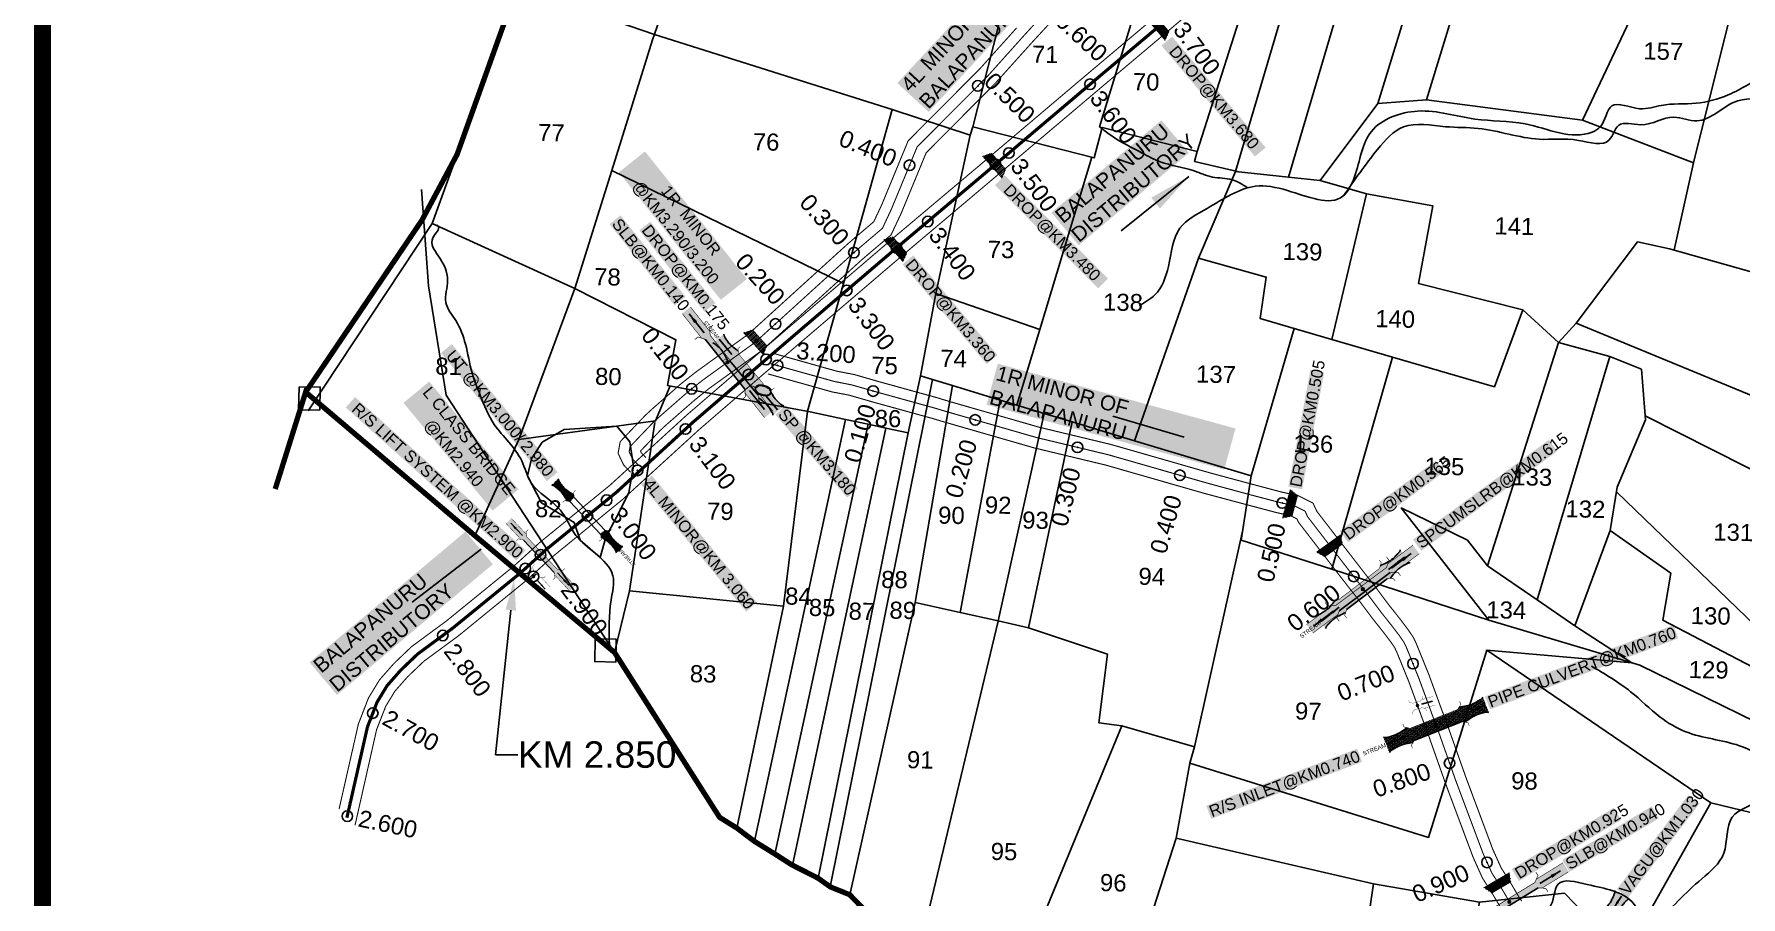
# Model space of a CAD drawing. Header units: millimetres. Extents: x 191939 to 221722, y 1607077 to 1617110.
# Drawn here: x 191939 to 193548, y 1612667 to 1613480 of the extents above; entities that cross this region are included whole.
import ezdxf
from ezdxf import colors
from ezdxf.entities.mleader import LeaderData, LeaderLine
from ezdxf.enums import TextEntityAlignment as Align
from ezdxf.math import Vec2, Vec3

# ---------------------------------------------------------------- set-up
doc = ezdxf.new("R2010")
doc.units = ezdxf.units.MM
doc.header["$LTSCALE"] = 15
doc.header["$PDMODE"] = 32
doc.header["$PDSIZE"] = 10
doc.linetypes.add('ACAD_ISO02W100', pattern=[15, 12, -3])
doc.linetypes.add('HIDDEN2', pattern=[0.1875, 0.125, -0.0625])
for name, color, linetype in [('BOUNDRY STONES', 240, 'Continuous'), ('CANAL1', 7, 'Continuous'), ('CS', 134, 'Continuous'), ('CSMark', 72, 'Continuous'), ('PAPER SIZE', 5, 'Continuous'), ('PLOTS', 7, 'Continuous'), ('PLOTS NO', 7, 'Continuous'), ('ROADS', 1, 'Continuous'), ('STREAMS', 4, 'Continuous'), ('STRUCTURE', 5, 'Continuous'), ('text2', 7, 'Continuous'), ('VILLAGE BOUNDRY', 5, 'Continuous'), ('VILLAGE STONES', 240, 'Continuous')]:
    doc.layers.add(name, color=color, linetype=linetype)
doc.styles.get("Standard").update_dxf_attribs({"font": 'arial.ttf'})
doc.dimstyles.get("Standard").update_dxf_attribs({"dimtxt": 0.18, "dimasz": 0.18, "dimexe": 0.18, "dimexo": 0.0625, "dimgap": 0.09, "dimtad": 0, "dimtih": 1, "dimtoh": 1, "dimdec": 4, "dimzin": 0, "dimdsep": 46, "dimtxsty": 'Standard', "dimcen": 0.09, "dimadec": 0, "dimazin": 0, "dimtfac": 1, "dimtdec": 4, "dimtofl": 0, "dimtmove": 0, "dimatfit": 3, "dimfxl": 1, "dimtolj": 1, "dimtzin": 0, "dimarcsym": 0})

# ---------------------------------------------------------------- blocks, each defined once
blk = doc.blocks.new('DROP')
h = blk.add_hatch()
h.set_pattern_fill('ANSI31', color=1, scale=10, angle=45)
h.set_pattern_definition([(90, (-324.4107, -25.7687), (-1.25, 0), [])])
h.paths.add_polyline_path([(-9.9, -4.3), (-13.8, 4.1), (13.8, 4.1), (10.2, -4.3)])
at = {"layer": 'STRUCTURE', "color": 5, "const_width": 0.49}
blk.add_lwpolyline([(-9.9, -4.3), (-13.8, 4.1), (13.8, 4.1), (10.2, -4.3), (-9.9, -4.3)], dxfattribs=at)
at = {"layer": 'STRUCTURE', "color": 5}
blk.add_circle((0, 0), 1.33, dxfattribs=at)
blk = doc.blocks.new('OT')
at = {"layer": 'STRUCTURE', "color": 190}
for points, const_width in [([(769751.4, 1706595.8), (769729.4, 1706595.8)], 0.5), ([(769751.4, 1706579), (769729.4, 1706579)], 0.5), ([(769775.2, 1706601.8), (769775.2, 1706597.8), (769769.2, 1706593.8), (769761.8, 1706593.8), (769754.4, 1706593.8), (769748.4, 1706597.8), (769748.4, 1706601.8)], 0.5), ([(769748.4, 1706573), (769748.4, 1706577), (769754.4, 1706581), (769761.8, 1706581), (769761.8, 1706581), (769761.8, 1706581), (769769.2, 1706581), (769775.2, 1706577), (769775.2, 1706573)], 0.5), ([(769761.8, 1706593.8), (769761.8, 1706581)], 2.5)]:
    blk.add_lwpolyline(points, dxfattribs=dict(at, const_width=const_width))
at = {"layer": 'STRUCTURE', "color": 0}
blk.add_circle((769761.8, 1706587.4), 1.87, dxfattribs=at)
blk.add_leader([(769732.6, 1706587.4), (769753.8, 1706587.4)], dimstyle='Standard', override={"dimasz": 10, "dimgap": 0.09, "dimtad": 0}, dxfattribs=at)
blk = doc.blocks.new('SLB')
at = {"layer": 'STRUCTURE'}
h = blk.add_hatch(dxfattribs=at)
h.set_pattern_fill('DOTS', color=6, scale=20, angle=320.3722, style=0)
h.set_pattern_definition([(320.372247934, (-159.4327, -72.9564), (1.2786241598, 0.5641323054), [0, -1.25])])
h.paths.add_polyline_path([(769699.5, 1706871.1), (769699.5, 1706861.1), (769729.1, 1706861.1), (769732.1, 1706863.1), (769792.1, 1706863.1), (769795.1, 1706861.1), (769824.7, 1706861.1), (769824.7, 1706871.1), (769795.1, 1706871.1), (769792.1, 1706869.1), (769732.1, 1706869.1), (769729.1, 1706871.1)])
at = {"layer": 'STRUCTURE', "color": 6, "linetype": 'ACAD_ISO02W100', "ltscale": 0.5, "const_width": 0.5}
for points in [[(769699.5, 1706871.1), (769729.1, 1706871.1)], [(769795.1, 1706871.1), (769824.7, 1706871.1)], [(769699.5, 1706861.1), (769729.1, 1706861.1)], [(769795.1, 1706861.1), (769824.7, 1706861.1)]]:
    blk.add_lwpolyline(points, dxfattribs=at)
at = {"layer": 'STRUCTURE', "color": 6, "const_width": 0.628}
for points in [[(769726.1, 1706877.1), (769726.1, 1706873.1), (769732.1, 1706869.1), (769792.1, 1706869.1), (769798.1, 1706873.1), (769798.1, 1706877.1)], [(769726.1, 1706855.1), (769726.1, 1706859.1), (769732.1, 1706863.1), (769792.1, 1706863.1), (769798.1, 1706859.1), (769798.1, 1706855.1)]]:
    blk.add_lwpolyline(points, dxfattribs=at)
at = {"layer": 'STRUCTURE', "color": 6}
blk.add_lwpolyline([(769732.1, 1706863.1), (769792.1, 1706863.1)], dxfattribs=at)
blk.add_lwpolyline([(769732.1, 1706863.1), (769792.1, 1706863.1)], dxfattribs=at)
at = {"layer": 'STRUCTURE', "color": 0}
blk.add_circle((769762.1, 1706866.1), 1.24, dxfattribs=at)
for points in [[(769703.8, 1706866), (769726.7, 1706866)], [(769818.6, 1706865.8), (769795.7, 1706865.8)]]:
    blk.add_leader(points, dimstyle='Standard', override={"dimasz": 10, "dimgap": 0.09, "dimtad": 0}, dxfattribs=at)
blk = doc.blocks.new('UT')
at = {"layer": 'STRUCTURE'}
h = blk.add_hatch(dxfattribs=at)
h.set_pattern_fill('DASH', color=150, scale=8, angle=-39.6278, style=0)
h.set_pattern_definition([(320.372247933, (-4370.464, -6260.8811), (1.40800153113, 0.132407282), [1, -1])])
h.paths.add_polyline_path([(765163, 1700681.9), (765165.6, 1700680.6), (765167.2, 1700680.3), (765169.1, 1700680), (765172.4, 1700679.6), (765176.4, 1700679.3), (765179.5, 1700679.5), (765183.1, 1700679.9), (765187.7, 1700680.9), (765188.9, 1700681.2), (765193.1, 1700682.2), (765196.1, 1700680.2), (765196.1, 1700672.2), (765193.1, 1700670.2), (765190.5, 1700670.8), (765188.1, 1700671.3), (765185.5, 1700671.8), (765183.6, 1700672.1), (765181, 1700672.5), (765180.3, 1700672.5), (765178.5, 1700672.6), (765176.7, 1700672.6), (765174.6, 1700672.5), (765172.5, 1700672.3), (765170.4, 1700672), (765168.5, 1700671.7), (765166.1, 1700671.2), (765165, 1700670.8), (765163, 1700669.7)])
h.paths.add_polyline_path([(765259.1, 1700682.2), (765256.1, 1700680.2), (765256.1, 1700672.2), (765259.1, 1700670.2), (765261.9, 1700671), (765264.4, 1700671.6), (765266.4, 1700672), (765269.1, 1700672.5), (765272.7, 1700673), (765276.1, 1700673.1), (765278.6, 1700672.9), (765281.2, 1700672.7), (765283.9, 1700672.3), (765286.4, 1700671.9), (765288, 1700671.3), (765289.2, 1700670.6), (765289.1, 1700682.7), (765287.6, 1700681.8), (765285.7, 1700681.2), (765283, 1700680.7), (765281.2, 1700680.4), (765276.7, 1700679.9), (765272.7, 1700679.9), (765268.7, 1700680.3), (765264.8, 1700681), (765261.2, 1700681.7)])
at = {"layer": 'STRUCTURE', "color": 150, "const_width": 0.628}
for points in [[(765190.1, 1700688.2), (765190.1, 1700684.2), (765196.1, 1700680.2), (765256.1, 1700680.2), (765262.1, 1700684.2), (765262.1, 1700688.2)], [(765190.1, 1700664.2), (765190.1, 1700668.2), (765196.1, 1700672.2), (765256.1, 1700672.2), (765262.1, 1700668.2), (765262.1, 1700664.2)]]:
    blk.add_lwpolyline(points, dxfattribs=at)
at = {"layer": 'STRUCTURE', "color": 150}
for points in [[(765196.1, 1700680.2), (765256.1, 1700680.2)], [(765196.1, 1700672.2), (765256.1, 1700672.2)], [(765196.1, 1700672.2), (765256.1, 1700672.2)]]:
    blk.add_lwpolyline(points, dxfattribs=at)
at = {"layer": 'STRUCTURE', "color": 0}
blk.add_circle((765226.1, 1700676.2), 1.89, dxfattribs=at)
at = {"layer": 'STRUCTURE', "color": 150}
for points in [[(765163, 1700681.9), (765164.4, 1700681.1), (765167.9, 1700680.2), (765171.2, 1700679.8), (765176.1, 1700679.4), (765184.7, 1700680.3), (765193.1, 1700682.2)], [(765289.1, 1700682.7), (765287.8, 1700681.9), (765284.3, 1700680.9), (765280.9, 1700680.4), (765276.1, 1700679.8), (765267.4, 1700680.5), (765259.1, 1700682.2)], [(765289.2, 1700670.6), (765287.8, 1700671.4), (765284.2, 1700672.3), (765280.9, 1700672.7), (765276.1, 1700673.1), (765267.4, 1700672.2), (765259.1, 1700670.2)], [(765163, 1700669.7), (765164.3, 1700670.6), (765167.8, 1700671.6), (765171.2, 1700672.1), (765176, 1700672.6), (765184.7, 1700672), (765193.1, 1700670.2)]]:
    blk.add_spline(points, degree=3, dxfattribs=at)
at = {"layer": 'STRUCTURE', "color": 0}
blk.add_text('STREAM', height=5, dxfattribs=at).set_placement((765148.2, 1700675.8), align=Align.MIDDLE_CENTER)
for points in [[(765190.9, 1700676), (765164.2, 1700675.8)], [(765289.3, 1700676.7), (765265.4, 1700676.4)]]:
    blk.add_leader(points, dimstyle='Standard', override={"dimasz": 10, "dimgap": 0.09, "dimtad": 0}, dxfattribs=at)
blk = doc.blocks.new('SP')
at = {"layer": 'STRUCTURE'}
h = blk.add_hatch(dxfattribs=at)
h.set_pattern_fill('DASH', color=256, scale=8, style=0)
h.set_pattern_definition([(0, (0, 0), (1, 1), [1, -1])])
edge = h.paths.add_edge_path()
edge.add_spline(control_points=[(769825.7, 1706742.1), (769825.3, 1706741.8), (769823.8, 1706740.8), (769820.9, 1706740.3), (769817, 1706739.7), (769811.4, 1706738.9), (769804, 1706739.7), (769798.4, 1706741), (769795.6, 1706741.6)], knot_values=[0, 0, 0, 0, 1.613557, 5.24513, 8.624976, 13.470124, 22.190216, 30.746377, 30.746377, 30.746377, 30.746377], degree=3, periodic=0)
edge.add_line((769795.6, 1706741.6), (769792.6, 1706739.6))
edge.add_line((769792.6, 1706739.6), (769732.6, 1706739.6))
edge.add_line((769732.6, 1706739.6), (769729.6, 1706741.6))
edge.add_spline(control_points=[(769729.6, 1706741.6), (769726.9, 1706740.9), (769721.3, 1706739.5), (769713.9, 1706738.5), (769708.3, 1706739.1), (769704.4, 1706739.6), (769701.5, 1706740), (769700, 1706741), (769699.5, 1706741.3)], knot_values=[0, 0, 0, 0, 8.556161, 17.276253, 22.121402, 25.501247, 29.13282, 30.746377, 30.746377, 30.746377, 30.746377], degree=3, periodic=0)
edge.add_line((769699.5, 1706741.3), (769699.5, 1706722.1))
edge.add_spline(control_points=[(769699.5, 1706722.1), (769700, 1706722.4), (769701.4, 1706723.4), (769704.3, 1706724), (769708.2, 1706724.5), (769713.8, 1706725.3), (769721.2, 1706724.5), (769726.8, 1706723.3), (769729.6, 1706722.6)], knot_values=[0, 0, 0, 0, 1.613557, 5.24513, 8.624976, 13.470124, 22.190216, 30.746377, 30.746377, 30.746377, 30.746377], degree=3, periodic=0)
edge.add_line((769729.6, 1706722.6), (769732.6, 1706724.6))
edge.add_line((769732.6, 1706724.6), (769792.6, 1706724.6))
edge.add_line((769792.6, 1706724.6), (769795.6, 1706722.6))
edge.add_spline(control_points=[(769795.6, 1706722.6), (769798.4, 1706723.3), (769803.9, 1706724.8), (769811.3, 1706725.8), (769817, 1706725.1), (769820.9, 1706724.7), (769823.8, 1706724.2), (769825.2, 1706723.3), (769825.7, 1706723)], knot_values=[0, 0, 0, 0, 8.556161, 17.276253, 22.121402, 25.501247, 29.13282, 30.746377, 30.746377, 30.746377, 30.746377], degree=3, periodic=0)
edge.add_line((769825.7, 1706723), (769825.7, 1706742.1))
h.paths.add_polyline_path([(769764.2, 1706732.1, -1), (769761.1, 1706732.1, -1)], flags=0)
h.paths.add_polyline_path([(769761.1, 1706732.1, 1), (769764.2, 1706732.1, 1)], flags=16)
at = {"layer": 'STRUCTURE', "const_width": 0.628}
for points in [[(769726.6, 1706747.6), (769726.6, 1706743.6), (769732.6, 1706739.6), (769792.6, 1706739.6), (769798.6, 1706743.6), (769798.6, 1706747.6)], [(769726.6, 1706716.6), (769726.6, 1706720.6), (769732.6, 1706724.6), (769792.6, 1706724.6), (769798.6, 1706720.6), (769798.6, 1706716.6)]]:
    blk.add_lwpolyline(points, dxfattribs=at)
at = {"layer": 'STRUCTURE', "color": 3}
blk.add_lwpolyline([(769732.6, 1706724.6), (769792.6, 1706724.6)], dxfattribs=at)
blk.add_lwpolyline([(769732.6, 1706724.6), (769792.6, 1706724.6)], dxfattribs=at)
at = {"layer": 'STRUCTURE', "color": 0}
blk.add_circle((769762.6, 1706732.1), 1.55, dxfattribs=at)
at = {"layer": 'STRUCTURE'}
for points in [[(769699.5, 1706741.3), (769700.9, 1706740.5), (769704.4, 1706739.6), (769707.8, 1706739.2), (769712.6, 1706738.8), (769721.3, 1706739.7), (769729.6, 1706741.6)], [(769699.5, 1706722.1), (769700.9, 1706723), (769704.4, 1706724), (769707.7, 1706724.5), (769712.5, 1706725), (769721.2, 1706724.4), (769729.6, 1706722.6)], [(769825.7, 1706742.1), (769824.3, 1706741.3), (769820.8, 1706740.3), (769817.5, 1706739.8), (769812.7, 1706739.2), (769804, 1706739.9), (769795.6, 1706741.6)], [(769825.7, 1706723), (769824.3, 1706723.8), (769820.8, 1706724.7), (769817.4, 1706725.1), (769812.6, 1706725.5), (769803.9, 1706724.6), (769795.6, 1706722.6)]]:
    blk.add_spline(points, degree=3, dxfattribs=at)
at = {"layer": 'STRUCTURE', "color": 0}
blk.add_text('STREAM', height=5, dxfattribs=at).set_placement((769684.3, 1706732.1), align=Align.MIDDLE_CENTER)
for points in [[(769727.4, 1706732.1), (769700.8, 1706732.1)], [(769824.4, 1706732.1), (769800.5, 1706732.1)]]:
    blk.add_leader(points, dimstyle='Standard', override={"dimasz": 10, "dimgap": 0.09, "dimtad": 0}, dxfattribs=at)

msp = doc.modelspace()

# ---------------------------------------------------------------- linework, layer by layer
at = {"layer": 'BOUNDRY STONES'}
for points in [[(192188.9, 1613147.9), (192208.8, 1613147.5), (192208.4, 1613125.9), (192188.5, 1613126.2)], [(192468.2, 1612910.2), (192488, 1612909.8), (192487.6, 1612888.2), (192467.7, 1612888.6)]]:
    msp.add_lwpolyline(points, close=True, dxfattribs=at)
at = {"layer": 'CANAL1', "color": 1, "linetype": 'HIDDEN2', "ltscale": 4, "const_width": 1}
for points in [[(192944.1, 1613556.9), (192872.9, 1613479.6), (192838.4, 1613441.1), (192771.7, 1613374.1), (192747.5, 1613315.6), (192739, 1613297.3), (192713.1, 1613275.3), (192619, 1613189.8), (192569.8, 1613154.3), (192555.7, 1613143.2), (192527.8, 1613118.8), (192522.3, 1613113.7), (192501, 1613091.4), (192500.1, 1613086.5), (192503.3, 1613079.8), (192508.7, 1613074.1)], [(192633.6, 1613169.6), (192647.5, 1613165.7), (192693.7, 1613152.8), (192710, 1613149.6), (192732.8, 1613143.1), (192788.4, 1613127.7), (192799.4, 1613124.4), (192884.5, 1613099.9), (192952, 1613083.7), (193044.8, 1613057.1), (193083.9, 1613046.5), (193112.7, 1613038.9), (193127.3, 1613035.7), (193137.3, 1613030.7), (193139.9, 1613025.2), (193178.5, 1612975.1), (193189.1, 1612961.6), (193195.1, 1612954.1), (193198.7, 1612949.1), (193209.1, 1612935.2), (193218.5, 1612923.4), (193226.4, 1612913.1), (193230.5, 1612907.1), (193233.1, 1612901.8), (193244.7, 1612873), (193251.7, 1612854), (193256.9, 1612839.6), (193261.2, 1612828.4), (193279.5, 1612776.5), (193305.2, 1612707.9), (193313.6, 1612689.2), (193321, 1612677.7), (193330.6, 1612661.4)]]:
    msp.add_lwpolyline(points, dxfattribs=at)
at = {"layer": 'CANAL1', "color": 200, "const_width": 1}
for points in [[(192951, 1613549.6), (192880.3, 1613472.9), (192845.6, 1613434.3), (192780.2, 1613368.5), (192756.7, 1613311.6), (192747.1, 1613291.1), (192719.7, 1613267.8), (192625.3, 1613182.1), (192575.8, 1613146.4), (192562.1, 1613135.5), (192534.5, 1613111.4), (192529.4, 1613106.6), (192510.8, 1613087.2), (192511.6, 1613085.6), (192515.9, 1613081.1)], [(192226.6, 1612749.5), (192244.8, 1612829.7), (192254.4, 1612854.5), (192264.8, 1612871.5), (192278.2, 1612886.7), (192294.9, 1612902.7), (192328, 1612927.1), (192391.5, 1612978.8), (192416.1, 1613001.2), (192482.3, 1613055.2), (192554.4, 1613121.1), (192608.7, 1613167.9), (192675.8, 1613225.3), (192747.5, 1613286.7), (192827.4, 1613354), (192935.7, 1613445.7), (193037.3, 1613531.3)], [(192241.6, 1612734.3), (192242.4, 1612737.5), (192262, 1612824.5), (192270.6, 1612846.5), (192279.3, 1612860.8), (192291.2, 1612874.3), (192306.5, 1612888.9), (192339.1, 1612912.9), (192403.2, 1612965.2), (192427.8, 1612987.5), (192494, 1613041.6), (192566.3, 1613107.6), (192620.4, 1613154.3), (192687.5, 1613211.6), (192759.2, 1613272.9), (192839, 1613340.3), (192947.3, 1613431.9), (193048.9, 1613517.6)], [(192865.5, 1613486.3), (192831.1, 1613448), (192763.2, 1613379.8), (192738.4, 1613319.7), (192730.8, 1613303.5), (192706.5, 1613282.8), (192612.7, 1613197.6), (192563.8, 1613162.3), (192549.3, 1613150.9), (192521.1, 1613126.2), (192515.3, 1613120.8), (192491.7, 1613096.1), (192489.7, 1613085.1), (192494.9, 1613074.1), (192501.5, 1613067.2)], [(192636.3, 1613179.3), (192650.2, 1613175.4), (192696, 1613162.5), (192712.3, 1613159.4), (192735.5, 1613152.7), (192791.2, 1613137.3), (192802.3, 1613133.9), (192887.1, 1613109.6), (192954.5, 1613093.4), (193047.5, 1613066.7), (193086.5, 1613056.2), (193115.1, 1613048.6), (193130.7, 1613045.2), (193144.9, 1613038.1), (193148.5, 1613030.4), (193186.4, 1612981.3), (193196.9, 1612967.8), (193203.1, 1612960.1), (193206.8, 1612955), (193217, 1612941.4), (193226.4, 1612929.6), (193234.5, 1612918.9), (193239.1, 1612912.1), (193242.2, 1612905.9), (193254.1, 1612876.6), (193261.1, 1612857.4), (193266.3, 1612843.1), (193270.6, 1612831.9), (193288.9, 1612780), (193314.4, 1612711.7), (193322.4, 1612694), (193329.5, 1612682.9), (193339.1, 1612666.7), (193341.7, 1612662.8)], [(192630.9, 1613160), (192644.8, 1613156.1), (192691.4, 1613143), (192707.6, 1613139.9), (192730.1, 1613133.4), (192785.6, 1613118.1), (192796.6, 1613114.8), (192882, 1613090.2), (192949.4, 1613074), (193042.1, 1613047.4), (193081.4, 1613036.9), (193110.4, 1613029.2), (193124, 1613026.2), (193129.7, 1613023.3), (193131.3, 1613020), (193170.6, 1612969), (193181.2, 1612955.4), (193187.1, 1612948), (193190.7, 1612943.1), (193201.2, 1612929.1), (193210.6, 1612917.3), (193218.3, 1612907.2), (193221.8, 1612902.1), (193223.9, 1612897.7), (193235.4, 1612869.4), (193242.3, 1612850.6), (193247.5, 1612836.1), (193251.8, 1612824.9), (193270.1, 1612773.1), (193295.9, 1612704.1), (193304.7, 1612684.5), (193312.5, 1612672.4), (193322.2, 1612656.1)]]:
    msp.add_lwpolyline(points, dxfattribs=at)
at = {"layer": 'CANAL1', "color": 3, "linetype": 'HIDDEN2', "ltscale": 4, "true_color": 0x00ff00, "const_width": 3}
msp.add_lwpolyline([(192234, 1612741.4), (192253.4, 1612827.1), (192262.5, 1612850.5), (192272, 1612866.1), (192284.7, 1612880.5), (192300.7, 1612895.8), (192333.5, 1612920), (192397.3, 1612972), (192416.5, 1612989.4), (192422, 1612994.4), (192488.2, 1613048.4), (192560.3, 1613114.4), (192614.6, 1613161.1), (192681.6, 1613218.5), (192753.4, 1613279.8), (192833.2, 1613347.1), (192941.5, 1613438.8), (193043.1, 1613524.4)], dxfattribs=at)
at = {"layer": 'CANAL1', "color": 3, "linetype": 'HIDDEN2', "ltscale": 4, "const_width": 1.5}
msp.add_lwpolyline([(192234.1, 1612741.8), (192253.4, 1612827.1), (192262.5, 1612850.5), (192272, 1612866.1), (192284.7, 1612880.5), (192300.7, 1612895.8), (192333.5, 1612920), (192397.3, 1612972), (192416.5, 1612989.4), (192422, 1612994.4), (192488.2, 1613048.4), (192560.3, 1613114.4), (192614.6, 1613161.1), (192681.6, 1613218.5), (192753.4, 1613279.8), (192833.2, 1613347.1), (192941.5, 1613438.8), (193043.1, 1613524.4)], dxfattribs=at)
at = {"layer": 'CS'}
for p in [(192828.9, 1613431.6), (192764.5, 1613356.7), (192712.1, 1613274.4), (192638.1, 1613207.1), (192559.1, 1613145.9), (192730.2, 1613143.8), (192826.4, 1613116.6), (192922.9, 1613090.7), (193019.4, 1613064.4), (193115.9, 1613038.2), (193183.3, 1612969), (193239.2, 1612886.7), (193273.7, 1612792.9), (193309, 1612699.3)]:
    msp.add_point(p, dxfattribs=at)
at = {"layer": 'PAPER SIZE', "color": 5, "const_width": 16}
msp.add_lwpolyline([(191947.1, 1616708.1), (198356.8, 1616708.1), (198356.8, 1610298.2), (191947.1, 1610298.2)], close=True, dxfattribs=at)
at = {"layer": 'PLOTS'}
for points in [[(192354.7, 1613007.4), (192396, 1613098.2), (192448.9, 1613240.4), (192483.8, 1613351.9), (192522.3, 1613475), (192568.1, 1613606.2), (192578.7, 1613602.4), (192686.5, 1613873.9)], [(192976.7, 1613097), (193036.9, 1613269), (193071.9, 1613350.8), (193123.8, 1613526.5), (193139.3, 1613521.9), (193206.4, 1613746.5), (193234.4, 1613740.4), (193299.8, 1613719.7), (193343.4, 1613717.7), (193411.4, 1613702.1), (193465.6, 1613689.7), (193681.9, 1613630), (193739.8, 1613606.4), (193793.8, 1613555.9), (193799.1, 1613537.9), (193850.4, 1613521.7), (193888.4, 1613509.8), (194063, 1613437), (194167, 1613394.8), (194178.1, 1613388.3), (194266.2, 1613347.5), (194364.9, 1613357.6), (194410.9, 1613355.3), (194410.4, 1613403.4)], [(193151.8, 1613342.4), (193206.1, 1613414.9), (193299.8, 1613719.7)], [(193343.4, 1613717.7), (193303.1, 1613586), (193251.8, 1613418.3), (193206.1, 1613414.9)], [(192943.7, 1613393), (192995.7, 1613563.8)], [(193503.6, 1613359), (193398.9, 1613399.4), (193471.2, 1613552.4)], [(193088.9, 1613536.7), (193035.6, 1613369.6)], [(193545.2, 1613525.6), (193503.6, 1613359), (193485.3, 1613276.9)], [(192394.5, 1613524.8), (192524, 1613480.1), (192748.2, 1613409.4), (192821.7, 1613385.2), (192824.2, 1613393), (192938.7, 1613363.8), (192946, 1613392.4), (193035.6, 1613369.6), (193033.2, 1613360.3), (193075.1, 1613350.4)], [(193171.2, 1613512.5), (193121.9, 1613345.6)], [(192853.5, 1613508), (192824.2, 1613393)], [(193251.8, 1613418.3), (193398.9, 1613399.4)], [(192748.2, 1613409.4), (192702.2, 1613245.3), (192668.4, 1613124.7), (192645.7, 1612941), (192601.6, 1612731.7)], [(192821.7, 1613385.2), (192789.4, 1613235.8), (192774.7, 1613158.1)], [(193625, 1612801.1), (193453.1, 1612885.2), (193310.8, 1612927.8), (193162.7, 1612975.7), (193077.3, 1613003.3), (193086.6, 1613063.8), (192976.7, 1613097), (192917.7, 1613114.8), (192891.5, 1613122.7), (192865.7, 1613130.6), (192850.1, 1613135.3), (192804.9, 1613148.9), (192786.2, 1613154.6), (192774.7, 1613158.1), (192763.2, 1613104.4), (192742.3, 1613108.9), (192725.4, 1613112.5), (192704, 1613117.1), (192670.8, 1613124.2), (192536.3, 1613149.1), (192544.3, 1613192.2), (192448.9, 1613240.4), (192314.3, 1613301.9), (192337.9, 1613366.9)], [(192702.2, 1613245.3), (192483.8, 1613351.9)], [(192865.7, 1613130.6), (192887.2, 1613201.7), (192936.4, 1613364.4)], [(193071.9, 1613350.8), (193121.8, 1613345.6), (193151.8, 1613342.4), (193178.9, 1613334.6), (193195.4, 1613329.9), (193258, 1613318.4), (193244.5, 1613245.2), (193342.9, 1613220.5), (193376.3, 1613189.6), (193393.1, 1613207.7), (193451, 1613284.6), (193481.2, 1613277.9), (193673.1, 1613223.9), (193734.3, 1613206.7), (193745.4, 1613178.7), (193812.6, 1613181.9), (193862.5, 1613179.7), (193905.4, 1613260.2), (193995.3, 1613238.6), (193980.3, 1613145.6), (194131.2, 1613097.6)], [(193195.4, 1613329.9), (193162.8, 1613192.5)], [(193086.6, 1613063.8), (193127.1, 1613202.9), (193095.2, 1613212.2), (193100.8, 1613251.2), (193036.9, 1613269)], [(192887.2, 1613201.7), (192789.4, 1613235.8)], [(193127.1, 1613202.9), (193162.8, 1613192.5), (193220, 1613175.8), (193315.9, 1613147.9), (193342.9, 1613220.5)], [(193393.1, 1613207.7), (193604.8, 1613120.4), (193809.1, 1613000), (193903.5, 1612916.6), (193918.5, 1612854.9), (193990.2, 1612845.7), (194000.7, 1612798.3), (194033.2, 1612790), (194076.6, 1612783.6), (194125.4, 1612822.3)], [(193425, 1613012.3), (193431.8, 1613053.3), (193458.5, 1613116.7), (193454.5, 1613164.3), (193424.9, 1613176.3), (193376.3, 1613189.6), (193309.3, 1612979.1)], [(193220, 1613175.8), (193162.7, 1612975.7)], [(193356.2, 1612946.9), (193424.9, 1613176.3)], [(192538.7, 1613148.6), (192525, 1613115.7), (192396, 1613098.2)], [(192786.2, 1613154.6), (192689.8, 1612676.2)], [(192708.1, 1612668.8), (192769.8, 1612944.5), (192804.9, 1613148.9)], [(192850.1, 1613135.3), (192812.1, 1612935)], [(192524.3, 1613114), (192500.4, 1612955.5), (192486.4, 1612897.2)], [(192704, 1613117.1), (192618.2, 1612719.2)], [(192637.6, 1612707.2), (192725.4, 1613112.5)], [(192742.3, 1613108.9), (192654, 1612696.7)], [(192848, 1612927), (192891.5, 1613122.7)], [(192917.7, 1613114.8), (192876.6, 1612920.6)], [(193431, 1613048.9), (193562.6, 1612922), (193622.1, 1612983.7), (193616.7, 1613040.4), (193458.2, 1613120.4)], [(192678.3, 1612684.4), (192763.2, 1613104.4)], [(193310.8, 1612927.8), (193228.1, 1613033.6), (193290.5, 1613003.1), (193309.3, 1612979.1), (193356.2, 1612946.9), (193391.7, 1612922.4), (193445.6, 1612887.5)], [(193033.3, 1612808.4), (193078.8, 1613013)], [(193641.5, 1612852), (193559.7, 1612883.4), (193474.9, 1612927.8), (193482.2, 1612972.1), (193425, 1613012.3), (193391.7, 1612922.4)], [(192500.4, 1612955.5), (192645.7, 1612941)], [(192769.8, 1612944.5), (192812.1, 1612935), (192848, 1612927), (192876.6, 1612920.6), (192951.1, 1612895.8), (192943.1, 1612830.8), (192964.8, 1612828.1), (193033.3, 1612808.4), (193028.9, 1612793), (193253.8, 1612722.9), (193308.7, 1612899.3), (193445.6, 1612887.5)], [(192848, 1612926.9), (192770.9, 1612604.2)], [(193308.7, 1612899.3), (193520, 1612755.5), (193683.9, 1612715.8), (193839.7, 1612605), (193884.9, 1612586.2), (193926.8, 1612651.7), (193984.9, 1612550.4), (193981.8, 1612502.6), (193946, 1612435.4), (193985.1, 1612422.9), (193989.5, 1612400.5), (194057.1, 1612402.6), (194063.9, 1612378.2), (194177.6, 1612364.2)], [(192964.8, 1612828.1), (192848.9, 1612548.1), (192949.2, 1612537.9)], [(192946.8, 1612468.3), (192955.4, 1612534.7), (193015.8, 1612722.2), (193028.9, 1612793)], [(193520, 1612755.5), (193458.1, 1612645.4)], [(193015.8, 1612722.2), (193201.9, 1612679.2), (193302, 1612661.9), (193381.9, 1612670.2), (193428.1, 1612622.5), (193428.6, 1612567.3), (193291.5, 1612609.9), (193302, 1612661.9)], [(193174, 1612490.3), (193201.9, 1612679.2)]]:
    msp.add_lwpolyline(points, dxfattribs=at)
at = {"layer": 'ROADS'}
for points in [[(192486.4, 1612897.2), (192379.1, 1613061), (192327.5, 1613139.8), (192311, 1613243), (192304.4, 1613333.8)], [(192314.3, 1613301.9), (192197.4, 1613125.2)]]:
    msp.add_lwpolyline(points, dxfattribs=at)
at = {"layer": 'STREAMS'}
msp.add_lwpolyline([(192472.9, 1612986.8), (192478.1, 1613006), (192490.6, 1613029.7), (192499.7, 1613048), (192504.1, 1613073.1), (192500.7, 1613096), (192488.4, 1613110.7), (192438.7, 1613107.5), (192418.2, 1613095.5), (192408.1, 1613079.8), (192404.3, 1613063.9), (192417.5, 1613038.3), (192448.3, 1613019.7), (192453.8, 1613003.3), (192472.9, 1612986.8)], dxfattribs=at)
for points in [[(193488.5, 1613683.3), (193485.7, 1613672.5), (193495, 1613662.3), (193503.3, 1613645.2), (193522.1, 1613635.3), (193532.8, 1613612.4), (193553.6, 1613596.5), (193566.5, 1613586.5), (193578, 1613562.7), (193593.1, 1613551.4), (193622, 1613516.9), (193640.6, 1613494.6), (193644.4, 1613484.9), (193680.4, 1613471.1), (193730.3, 1613455.8), (193755.9, 1613445.5), (193796.4, 1613440.2), (193836.9, 1613436.7), (193879.8, 1613416.9), (193903.3, 1613388.8), (193922.7, 1613371.8), (193958.2, 1613345), (193974.8, 1613325), (194013.6, 1613306), (194068.4, 1613312.5), (194092.2, 1613317.7), (194121.1, 1613297.8), (194137.7, 1613274.5), (194176.1, 1613239.4)], [(193689.8, 1613469.3), (193695.7, 1613461), (193704.7, 1613455), (193698.2, 1613448.8), (193665.4, 1613453.1), (193636.5, 1613453.6), (193600.6, 1613452.2), (193573, 1613442.6), (193536.5, 1613423.1), (193506.2, 1613415.2), (193473.4, 1613413.2), (193452.9, 1613410.1), (193426.6, 1613412.7), (193415.8, 1613392.9), (193408.2, 1613388), (193345.1, 1613395.7), (193297.6, 1613400.3), (193243.6, 1613407.8), (193200, 1613388.7), (193184, 1613345.8), (193173.1, 1613327.5), (193120.9, 1613332.9), (193090.5, 1613336.9), (193045.2, 1613316.1), (193019.5, 1613297.4), (193008.6, 1613261.3), (192995.9, 1613234.5), (192981.1, 1613224.4)], [(193174.1, 1613328.3), (193205.8, 1613371.7), (193230.2, 1613392.9), (193269.8, 1613393.1), (193300.8, 1613391.5), (193358.1, 1613381.3), (193395.2, 1613380.2), (193424.3, 1613380.6), (193433, 1613394.3), (193454, 1613394.9), (193485.2, 1613402.1), (193506.8, 1613398.6), (193545.5, 1613417.5), (193579.4, 1613423), (193603.4, 1613439.7), (193618.9, 1613436.7), (193670.6, 1613437.7), (193686.9, 1613441.4), (193706.5, 1613441.1), (193725.1, 1613441.4), (193749, 1613438.2), (193767.5, 1613431.1), (193796.5, 1613427.8), (193833.9, 1613424.7), (193872, 1613401.7), (193908, 1613370.4), (193930.4, 1613340.3), (193949.6, 1613334.5), (193990.2, 1613298.2), (194010, 1613292.8), (194043.9, 1613299.5), (194077.5, 1613302.6), (194088, 1613305.4), (194106.3, 1613292.2), (194133.5, 1613264.7), (194176.9, 1613217.5)], [(192943.7, 1613393), (192954.2, 1613385), (192983.9, 1613368.2), (193000.7, 1613360.1), (193032.9, 1613351.4), (193050.1, 1613345.6), (193068.6, 1613343.1), (193083.3, 1613335.4)], [(192481.5, 1612904.6), (192483.1, 1612946.5), (192484.8, 1612969.6), (192468.5, 1612990.6), (192450, 1613007.7), (192435.3, 1613031.5), (192407.5, 1613057.6), (192398.8, 1613078.1), (192373, 1613112.3), (192359.6, 1613140), (192352.1, 1613160.9), (192345.8, 1613188.1), (192336.7, 1613210.2), (192327.4, 1613227.2), (192329, 1613248.3), (192320.3, 1613271.1), (192315.1, 1613288.4), (192320, 1613299.3), (192318.9, 1613300.3)], [(193627.8, 1612163.6), (193654.9, 1612176.9), (193683.4, 1612170.2), (193728.2, 1612195.7), (193760.7, 1612211.1), (193805.3, 1612264.4), (193850, 1612322.2), (193863.4, 1612366.7), (193861.9, 1612404.4), (193855.7, 1612501.6), (193865.2, 1612548.6), (193863.4, 1612585.4), (193802.1, 1612616), (193738.7, 1612662.5), (193709.6, 1612697.5), (193706.7, 1612731.4), (193660.7, 1612761.1), (193588.9, 1612788.2), (193547, 1612809.3), (193496.4, 1612822.5), (193472.2, 1612836.4), (193444.4, 1612860.3), (193407.5, 1612884.3)], [(193593.5, 1612785.9), (193567.5, 1612758), (193540.2, 1612742), (193532.2, 1612707.9), (193511.5, 1612683.8), (193468.9, 1612640.9), (193446.4, 1612617.1), (193428.3, 1612606.6), (193370.1, 1612604.5)], [(193460.8, 1612631.3), (193445.5, 1612662.4), (193403.5, 1612678.5), (193375.9, 1612678.5), (193368.1, 1612657.2), (193349.6, 1612651.4)]]:
    msp.add_spline(points, degree=3, dxfattribs=at)
at = {"layer": 'text2', "color": 2}
for p in [(192934.7, 1613433.1), (192858.2, 1613368.3), (192781.7, 1613303.7), (192705.3, 1613238.7), (192629.2, 1613173.6), (192629.2, 1613173.6), (192478.9, 1613040.9), (192402.2, 1612976.4), (192324.4, 1612913.3), (192258.4, 1612840.1), (192234.4, 1612742.9)]:
    msp.add_point(p, dxfattribs=at)
at = {"layer": 'text2', "color": 2, "linetype": 'Continuous'}
for p in [(192845.5, 1613357.6, 2), (192752.2, 1613278.8, 1), (192752.2, 1613278.8, 1), (192640, 1613168, 91), (192640, 1613168, 91), (192612.6, 1613159.3, 2), (192508, 1613069, 89), (192508, 1613069, 89), (192460.8, 1613026.1, 1), (192416.5, 1612989.4, 2), (192410, 1612969, 86)]:
    msp.add_point(p, dxfattribs=at)
at = {"layer": 'text2', "color": 3}
msp.add_point((192553.3, 1613108), dxfattribs=at)
at = {"layer": 'VILLAGE BOUNDRY', "linetype": 'Continuous'}
msp.add_lwpolyline([(192773.9, 1612601.1, 5, 5, 0), (192708.1, 1612668.8, 5, 5, 0), (192689.8, 1612676.2, 5, 5, 0), (192678.3, 1612684.4, 5, 5, 0), (192653.3, 1612697.1, 5, 5, 0), (192637.6, 1612707.2, 5, 5, 0), (192618.2, 1612719.2, 5, 5, 0), (192601.6, 1612731.7, 5, 5, 0), (192585.4, 1612741.8, 5, 5, 0), (192486.4, 1612897.2, 5, 5, 0), (192354.7, 1613007.4, 5, 5, 0), (192195.1, 1613142.8, 5, 5, 0), (192166.4, 1613051.4, 5, 5, 0), (192195.1, 1613142.8, 5, 5, 0), (192304.8, 1613305, 5, 5, 0), (192337.9, 1613366.9, 5, 5, 0), (192394.5, 1613524.8, 5, 5, 0)], format="xyseb", dxfattribs=at)

# ---------------------------------------------------------------- block references
for p, rotation in [((192620.3, 1613191.1), 131.9109789628121), ((193123.7, 1613036.5), 74.855202073962), ((193161.8, 1612996.8), 35.81634639485225), ((193320.1, 1612679.1), 30.38717076630912)]:
    msp.add_blockref('DROP', p, dxfattribs=dict(rotation=rotation))
at = {"layer": 'STRUCTURE', "color": 0}
for p, rotation in [((-1623457.3, 1157224.3), 308.3680713995798), ((597549.9, -215271.7, 100), 36.74601306140968), ((428419.9, -244932.7, 100), 31.48719567509719)]:
    msp.add_blockref('SLB', p, dxfattribs=dict(at, rotation=rotation))
for name, p, xscale, yscale, zscale, rotation in [('SP', (-1072177.2, 1269667.6, 2), 0.7, 0.7, 0.7, 309.4700349668735), ('UT', (1426526.7, 2038746.4, 1), 0.6999999999999998, 0.6999999999999998, 0.6999999999999998, 133.2586412713316), ('SLB', (-1046702.7, 1185804.5, 2), 0.7, 0.7, 0.7, 313.2959881826777), ('SP', (534643.9, 154563.8, 80), 0.8, 0.8, 0.8, 37.45335004565811), ('OT', (1186361.5, 1946465.8, 86), 0.5599999999999999, 0.5599999999999999, 0.5599999999999999, 132.8258609186911), ('SP', (122983.2, 116646.8, 80), 0.8, 0.8, 0.8, 21.58682479171691), ('OT', (334285.1, 2538239.5), 0.4999999999999997, 0.4999999999999997, 0.4999999999999997, 195.611989296563), ('SP', (1008275.2, 355847.1, 80), 0.8, 0.8, 0.8, 57.23454742744194)]:
    msp.add_blockref(name, p, dxfattribs=dict(at, xscale=xscale, yscale=yscale, zscale=zscale, rotation=rotation))
at = {"layer": 'text2', "color": 2, "linetype": 'Continuous'}
for p, rotation in [((192999.5, 1613487.7, 1), 130.4456351451803), ((192845.5, 1613357.6, 2), 131.4942334663593), ((192752.2, 1613278.8, 1), 131.2704870566877), ((192752.2, 1613278.8, 1), 131.2704870566877)]:
    msp.add_blockref('DROP', p, dxfattribs=dict(at, rotation=rotation))

# ---------------------------------------------------------------- texts
at = {"layer": 'CSMark', "color": 1}
for s, rotation, p in [('0.600', 317.3617, (192906.2, 1613496.8)), ('3.700', 307.085, (193018.6, 1613489.2)), ('0.500', 315.1554, (192839.2, 1613440.1)), ('3.600', 307.085, (192939.9, 1613424.4)), ('0.400', 337.5575, (192699.5, 1613383.4)), ('3.500', 307.085, (192865.1, 1613360.4)), ('0.300', 312.2659, (192665.5, 1613326)), ('3.400', 307.085, (192788, 1613295.5)), ('0.200', 312.2659, (192605, 1613270.1)), ('3.300', 307.085, (192711.8, 1613229.6)), ('0.100', 308.2486, (192516.8, 1613200.8)), ('3.200', 355.7011, (192657.9, 1613182)), ('3.100', 307.085, (192561.9, 1613098.3)), ('3.000', 307.085, (192487.2, 1613031.8)), ('2.900', 307.085, (192441.1, 1612960.8, 2)), ('2.800', 307.085, (192330.9, 1612903)), ('2.700', 331.0589, (192269.9, 1612837.2)), ('2.600', 348.1127, (192245.3, 1612741.2))]:
    msp.add_text(s, height=16, rotation=rotation, dxfattribs=at).set_placement(p, align=Align.MIDDLE_LEFT)
for s, rotation, p in [('0', 74.3694, (192628.2, 1613150.4)), ('0.100', 73.9702, (192725.5, 1613130.8)), ('0.200', 73.9683, (192820.9, 1613097.4)), ('0.300', 76.4839, (192918.3, 1613071.2)), ('0.400', 73.995, (193013.9, 1613045.1)), ('0.500', 77.6301, (193111.6, 1613018.7)), ('0.600', 38.0045, (193167.6, 1612956.6)), ('0.700', 22.0533, (193220.7, 1612879.2)), ('0.800', 19.4009, (193254.9, 1612786.2)), ('0.900', 24.2277, (193290.8, 1612691.1))]:
    msp.add_text(s, height=16, rotation=rotation, dxfattribs=at).set_placement(p, align=Align.MIDDLE_RIGHT)
at = {"layer": 'PLOTS NO'}
for s, p in [('71', (192892.4, 1613461.3)), ('157', (193475.2, 1613464.3)), ('70', (192987.6, 1613435.4)), ('77', (192426.8, 1613387.4)), ('76', (192629.3, 1613378.7)), ('141', (193334.8, 1613299.3)), ('73', (192850.8, 1613277.3)), ('139', (193135, 1613275.2)), ('78', (192479.7, 1613251.5)), ('138', (192965.8, 1613227.5)), ('140', (193222.4, 1613211.8)), ('81', (192329.9, 1613167.1)), ('75', (192741, 1613167.9)), ('74', (192806.1, 1613174.5)), ('80', (192480.5, 1613157.5)), ('137', (193053.5, 1613159.6)), ('86', (192744.2, 1613117.9)), ('136', (193145.2, 1613094)), ('135', (193268.8, 1613072.7)), ('133', (193351.7, 1613062.7)), ('92', (192848.1, 1613036.2)), ('82', (192423.9, 1613032.8)), ('79', (192586.1, 1613030.4)), ('90', (192804, 1613026.6)), ('93', (192883.3, 1613022)), ('132', (193401.8, 1613032.5)), ('131', (193541.2, 1613010.6)), ('88', (192750.3, 1612966)), ('94', (192992.9, 1612968.9)), ('84', (192659.7, 1612950.3)), ('85', (192682.1, 1612939.6)), ('87', (192719.6, 1612936.1)), ('89', (192758.1, 1612937)), ('134', (193327.2, 1612937.3)), ('130', (193519.9, 1612931.8)), ('83', (192569.9, 1612877.1)), ('129', (193518, 1612880.9)), ('97', (193140.5, 1612841.9)), ('91', (192774.6, 1612796)), ('98', (193344.3, 1612776.1)), ('95', (192853.6, 1612709.5)), ('96', (192956.6, 1612680.1))]:
    msp.add_text(s, height=16.13, rotation=358.8775, dxfattribs=at).set_placement(p, align=Align.MIDDLE_CENTER)
at = {"layer": 'STRUCTURE', "color": 5, "attachment_point": 1, "bg_fill": 1, "box_fill_scale": 1.1, "bg_fill_color": 7, "bg_fill_true_color": 16777215, "bg_fill_transparency": 0}
for s, insert, char_height, width, rotation in [('{\\C1;4L MINOR OF BALAPANURU }', (192755, 1613434.3), 14, 210.339, 47.2554), ('\\pi7.50049;DROP@KM3.680', (193012, 1613476.5), 11, 134.583, 310.1201), ('{\\C1;BALAPANURU DISTRIBUTORY}', (192900.2, 1613311.9), 14, 132.724, 39.9847), ('\\pi37.09934;1R  MINOR \\P\\pi16.73508;@KM3.290/3.200', (192514.9, 1613368.2), 11, 151.731, 308.633), ('\\pi7.8503;DROP@KM3.480', (192854.4, 1613345.7), 11, 135.282, 314.9718), ('SLB@KM0.140', (192491.8, 1613307.9), 11, 96.041, 308.633), ('DROP@KM0.175', (192519.9, 1613302), 11, 96.041, 308.633), ('\\pi0.64777;DROP@KM3.360', (192767.9, 1613270.2), 11, 120.877, 310.1398), ('\\pi3.77074;UT @KM3.000/ 2.980', (192332.8, 1613186.5), 11, 154.451, 309.5787), ('DROP@KM0.505', (193123, 1613054.5, 100), 11, 109.998, 79.2986), ('{\\C1;1R MINOR OF BALAPANURU }', (192848.7, 1613167.9), 14, 229.476, 344.7514), ('\\pi2.63461;L CLASS BRIDGE \\P\\pi27.08822;@KM2.940', (192311.5, 1613151.2), 11, 129.713, 309.5787), ('\\pi0.055; R/S LIFT SYSTEM @KM2.900', (192241.8, 1613136.6), 11, 213.95, 318.0605), ('\\pi0.43017;SP @KM3.180', (192647.9, 1613128.7), 11, 101.308, 310.8815), ('SPCUMSLRB@KM0.615', (193240.8, 1613003.6, 100), 11, 156.58, 36.2473), ('DROP@KM0.565', (193171.8, 1613011.6, 100), 11, 109.998, 36.2473), ('\\pi0.15254;4L MINOR@KM 3.060', (192521.4, 1613062.6), 11, 153.33, 309.5787), ('{\\C1;BALAPANURU DISTRIBUTORY}', (192200.8, 1612887.8), 14, 189.058, 39.9847), ('PIPE CULVERT@KM0.760', (193308.6, 1612855.3), 11, 187.493, 20.692), ('R/S INLET@KM0.740', (193045.7, 1612752.1), 11, 149.916, 20.692), ('DROP@KM0.925', (193333.8, 1612692.7), 11, 109.998, 30.9187), ('SLB@KM0.940', (193381.6, 1612701.4), 11, 96.041, 30.9187), ('VAGU@KM1.030', (193433, 1612674.2), 11, 109.118, 52.8475)]:
    msp.add_mtext(s, dxfattribs=dict(at, insert=insert, char_height=char_height, width=width, rotation=rotation))

# ---------------------------------------------------------------- leaders
at = {"layer": 'PAPER SIZE', "color": 1}
for points, override in [([(193027.7, 1613346.1), (192964, 1613294.9)], {"dimasz": 40, "dimgap": 0.09, "dimtad": 0, "dimtfill": 2, "dimtfillclr": 5}), ([(193023.6, 1613100.4), (192956.2, 1613120.2)], {"dimasz": 30, "dimgap": 0.09, "dimtad": 0, "dimtfill": 2, "dimtfillclr": 5}), ([(192360.7, 1612994.8), (192295.4, 1612944.6)], {"dimasz": 40, "dimgap": 0.09, "dimtad": 0, "dimtfill": 2, "dimtfillclr": 5})]:
    msp.add_leader(points, dimstyle='Standard', override=override, dxfattribs=at)
at = {"layer": 'VILLAGE STONES', "color": 1}
ml = msp.add_multileader_mtext('Standard', dxfattribs=at)
ml.set_content('KM 2.850', color=1)
ml.set_leader_properties()
ml.build(insert=Vec2(0, 0))
ml.multileader.update_dxf_attribs({"dogleg_length": 0.36, "arrow_head_size": 30})
ctx = ml.context
ctx.base_point, ctx.char_height, ctx.arrow_head_size, ctx.landing_gap_size, ctx.plane_origin = Vec3(192395.1, 1612800.8), 25, 30, 0.09, Vec3(191888.3, 1612787.8)
notes = []
notes.append((ctx, [(0, (1, 1, 0), (192374.1, 1612800.8), (1, 0), 21, [(0, [(192391.7, 1612967)], 0, [])])]))
ctx.mtext.insert, ctx.mtext.flow_direction = Vec3(192395.2, 1612813.5), 5
for ctx, leaders in notes:
    for number, flags, end, landing, length, lines in leaders:
        leader = LeaderData()
        leader.index, (leader.has_last_leader_line, leader.has_dogleg_vector, leader.attachment_direction) = number, flags
        leader.last_leader_point, leader.dogleg_vector, leader.dogleg_length = Vec3(end), Vec3(landing), length
        for number, points, colour, breaks in lines:
            line = LeaderLine()
            line.index, line.vertices, line.color, line.breaks = number, Vec3.list(points), colors.encode_raw_color(colour), breaks
            leader.lines.append(line)
        ctx.leaders.append(leader)

doc.saveas('drawing.dxf')
